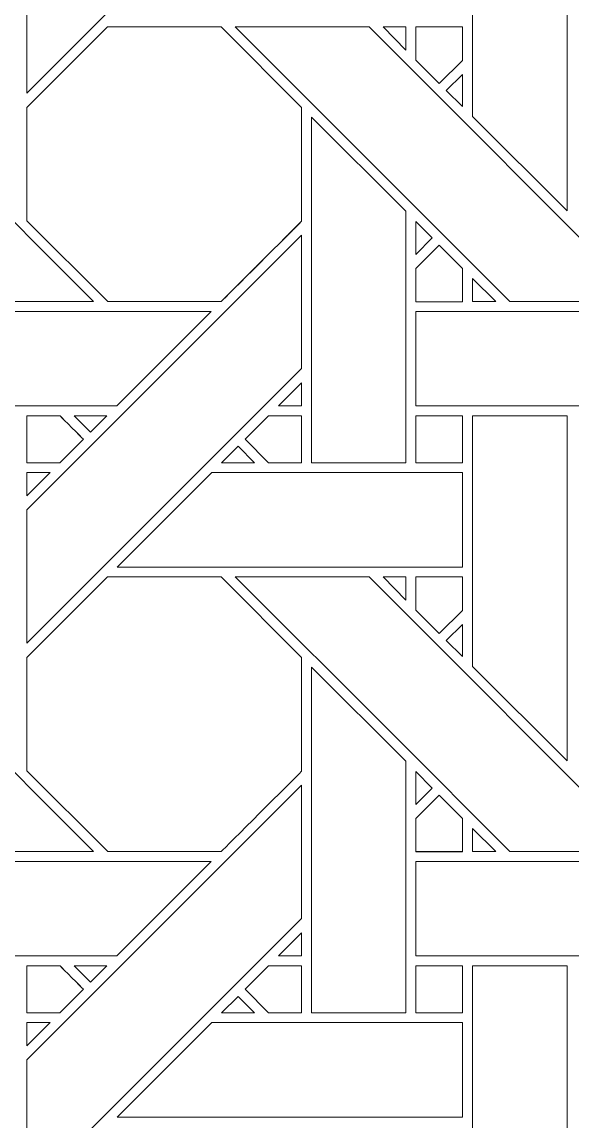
# Model space of a CAD drawing. Header units: inches. Extents: x 4.4 to 20.4, y 1.1 to 17.1.
# Drawn here: x 10.714 to 11.663, y 3.174 to 5.071 of the extents above; entities that cross this region are included whole.
import ezdxf

# ---------------------------------------------------------------- set-up
doc = ezdxf.new("R2010")
doc.units = ezdxf.units.IN
doc.header["$MEASUREMENT"] = 0
doc.layers.add('Design', color=7, linetype='Continuous', lineweight=0)

msp = doc.modelspace()

# ---------------------------------------------------------------- linework, layer by layer
at = {"layer": 'Design'}
for points, knots in [([(4.382854037814669, 17.09476386176223), (4.382854037814669, 17.09476386176223), (4.382854037814669, 1.094763861762152), (4.382854037814669, 1.094763861762152), (4.382854037814669, 1.094763861762152), (20.38285319010416, 1.094763861762152), (20.38285319010416, 1.094763861762152), (20.38285319010416, 1.094763861762152), (20.38285319010416, 17.09476386176223), (20.38285319010416, 17.09476386176223), (20.38285319010416, 17.09476386176223), (4.382854037814669, 17.09476386176223), (4.382854037814669, 17.09476386176223)], [0, 0, 0, 0, 1, 1, 1, 2, 2, 2, 3, 3, 3, 4, 4, 4, 4]), ([(19.37280883825166, 16.23880890138889), (19.37280883825166, 16.23880890138889), (5.23880895283777, 16.23880890138889), (5.23880895283777, 16.23880890138889), (5.23880895283777, 16.23880890138889), (5.23880895283777, 1.950718822135361), (5.23880895283777, 1.950718822135361), (5.23880895283777, 1.950718822135361), (19.52689827508111, 1.950718822135361), (19.52689827508111, 1.950718822135361), (19.52689827508111, 1.950718822135361), (19.52689827508111, 16.23880890138889), (19.52689827508111, 16.23880890138889), (19.52689827508111, 16.23880890138889), (19.37280883825166, 16.23880890138889), (19.37280883825166, 16.23880890138889)], [0, 0, 0, 0, 1, 1, 1, 2, 2, 2, 3, 3, 3, 4, 4, 4, 5, 5, 5, 5]), ([(10.72293938530816, 5.178177727593316), (10.72293938530816, 5.178177727593316), (11.19660949707031, 5.651766459147134), (11.19660949707031, 5.651766459147134), (11.19660949707031, 5.651766459147134), (11.19660949707031, 5.421737670898437), (11.19660949707031, 5.421737670898437), (11.19660949707031, 5.421737670898437), (10.72293938530816, 4.94808112250434), (10.72293938530816, 4.94808112250434), (10.72293938530816, 4.94808112250434), (10.72293938530816, 5.178177727593316), (10.72293938530816, 5.178177727593316)], [0, 0, 0, 0, 1, 1, 1, 2, 2, 2, 3, 3, 3, 4, 4, 4, 4]), ([(11.65452236599392, 5.340279473198784), (11.65452236599392, 5.340279473198784), (11.65452236599392, 4.745168897840711), (11.65452236599392, 4.745168897840711), (11.65452236599392, 4.745168897840711), (11.49160512288411, 4.908086988661024), (11.49160512288411, 4.908086988661024), (11.49160512288411, 4.908086988661024), (11.49160512288411, 5.340279473198784), (11.49160512288411, 5.340279473198784), (11.49160512288411, 5.340279473198784), (11.65452236599392, 5.340279473198784), (11.65452236599392, 5.340279473198784)], [0, 0, 0, 0, 1, 1, 1, 2, 2, 2, 3, 3, 3, 4, 4, 4, 4]), ([(10.13336266411675, 5.062428792317708), (10.13336266411675, 5.062428792317708), (10.36431037055121, 5.062428792317708), (10.36431037055121, 5.062428792317708), (10.36431037055121, 5.062428792317708), (10.83795335557725, 4.58877224392361), (10.83795335557725, 4.58877224392361), (10.83795335557725, 4.58877224392361), (10.60692426893446, 4.58877224392361), (10.60692426893446, 4.58877224392361), (10.60692426893446, 4.58877224392361), (10.13336266411675, 5.062428792317708), (10.13336266411675, 5.062428792317708)], [0, 0, 0, 0, 1, 1, 1, 2, 2, 2, 3, 3, 3, 4, 4, 4, 4]), ([(10.86162397596571, 5.062374538845485), (10.86162397596571, 5.062374538845485), (11.05783504909939, 5.062374538845485), (11.05783504909939, 5.062374538845485), (11.05783504909939, 5.062374538845485), (11.1965832180447, 4.923656887478298), (11.1965832180447, 4.923656887478298), (11.1965832180447, 4.923656887478298), (11.1965832180447, 4.727442423502603), (11.1965832180447, 4.727442423502603), (11.1787846883138, 4.709507412380641), (11.06685977511935, 4.59776645236545), (11.05787573920355, 4.588755289713541), (11.05787573920355, 4.588755289713541), (10.86216481526692, 4.588755289713541), (10.86216481526692, 4.588755289713541), (10.86216481526692, 4.588755289713541), (10.72291988796658, 4.727990044487847), (10.72291988796658, 4.727990044487847), (10.72291988796658, 4.727990044487847), (10.72291988796658, 4.923656887478298), (10.72291988796658, 4.923656887478298), (10.72291988796658, 4.923656887478298), (10.86162397596571, 5.062374538845485), (10.86162397596571, 5.062374538845485)], [0, 0, 0, 0, 1, 1, 1, 2, 2, 2, 3, 3, 3, 4, 4, 4, 5, 5, 5, 6, 6, 6, 7, 7, 7, 8, 8, 8, 8]), ([(10.72291988796658, 4.727990044487847), (10.72291988796658, 4.727990044487847), (10.72291988796658, 4.923656887478298), (10.72291988796658, 4.923656887478298), (10.72291988796658, 4.923656887478298), (10.86162397596571, 5.062374538845485), (10.86162397596571, 5.062374538845485), (10.86162397596571, 5.062374538845485), (11.05783504909939, 5.062374538845485), (11.05783504909939, 5.062374538845485), (11.05783504909939, 5.062374538845485), (11.1965832180447, 4.923656887478298), (11.1965832180447, 4.923656887478298), (11.1965832180447, 4.923656887478298), (11.1965832180447, 4.727442423502603), (11.1965832180447, 4.727442423502603), (11.17864142523871, 4.709364149305555), (11.06675804985894, 4.597657945421006), (11.05787573920355, 4.588755289713541), (11.05787573920355, 4.588755289713541), (10.86216481526692, 4.588755289713541), (10.86216481526692, 4.588755289713541), (10.86216481526692, 4.588755289713541), (10.72291988796658, 4.727990044487847), (10.72291988796658, 4.727990044487847)], [0, 0, 0, 0, 1, 1, 1, 2, 2, 2, 3, 3, 3, 4, 4, 4, 5, 5, 5, 6, 6, 6, 7, 7, 7, 8, 8, 8, 8]), ([(11.08209143744574, 5.062428792317708), (11.08209143744574, 5.062428792317708), (11.31303914388021, 5.062428792317708), (11.31303914388021, 5.062428792317708), (11.31303914388021, 5.062428792317708), (11.78668212890625, 4.58877224392361), (11.78668212890625, 4.58877224392361), (11.78668212890625, 4.58877224392361), (11.55565304226345, 4.58877224392361), (11.55565304226345, 4.58877224392361), (11.55565304226345, 4.58877224392361), (11.08209143744574, 5.062428792317708), (11.08209143744574, 5.062428792317708)], [0, 0, 0, 0, 1, 1, 1, 2, 2, 2, 3, 3, 3, 4, 4, 4, 4]), ([(11.37659708658854, 5.062415228949652), (11.37659708658854, 5.062415228949652), (11.37659708658854, 5.022597418891058), (11.37659708658854, 5.022597418891058), (11.37659708658854, 5.022597418891058), (11.33715481228298, 5.062415228949652), (11.33715481228298, 5.062415228949652), (11.33715481228298, 5.062415228949652), (11.37659708658854, 5.062415228949652), (11.37659708658854, 5.062415228949652)], [0, 0, 0, 0, 1, 1, 1, 2, 2, 2, 3, 3, 3, 3]), ([(11.47404564751519, 5.062394883897568), (11.47404564751519, 5.062394883897568), (11.47404564751519, 5.004792107476128), (11.47404564751519, 5.004792107476128), (11.47404564751519, 5.004792107476128), (11.43411593967013, 4.96484883626302), (11.43411593967013, 4.96484883626302), (11.43411593967013, 4.96484883626302), (11.39378441704644, 5.005183749728732), (11.39378441704644, 5.005183749728732), (11.39378441704644, 5.005183749728732), (11.39378441704644, 5.062394883897568), (11.39378441704644, 5.062394883897568), (11.39378441704644, 5.062394883897568), (11.47404564751519, 5.062394883897568), (11.47404564751519, 5.062394883897568)], [0, 0, 0, 0, 1, 1, 1, 2, 2, 2, 3, 3, 3, 4, 4, 4, 5, 5, 5, 5]), ([(11.43411593967013, 4.96484883626302), (11.43411593967013, 4.96484883626302), (11.39378441704644, 5.005183749728732), (11.39378441704644, 5.005183749728732), (11.39378441704644, 5.005183749728732), (11.39378441704644, 5.062394883897568), (11.39378441704644, 5.062394883897568), (11.39378441704644, 5.062394883897568), (11.47404564751519, 5.062394883897568), (11.47404564751519, 5.062394883897568), (11.47404564751519, 5.062394883897568), (11.47404564751519, 5.004792107476128), (11.47404564751519, 5.004792107476128), (11.47404564751519, 5.004792107476128), (11.43411593967013, 4.96484883626302), (11.43411593967013, 4.96484883626302)], [0, 0, 0, 0, 1, 1, 1, 2, 2, 2, 3, 3, 3, 4, 4, 4, 5, 5, 5, 5]), ([(11.47406514485677, 4.980574713812933), (11.47406514485677, 4.980574713812933), (11.47406514485677, 4.925415886773003), (11.47406514485677, 4.925415886773003), (11.47406514485677, 4.925415886773003), (11.44629499647352, 4.952804565429687), (11.44629499647352, 4.952804565429687), (11.44629499647352, 4.952804565429687), (11.47406514485677, 4.980574713812933), (11.47406514485677, 4.980574713812933)], [0, 0, 0, 0, 1, 1, 1, 2, 2, 2, 3, 3, 3, 3]), ([(11.37650892469618, 4.744461059570312), (11.37650892469618, 4.744461059570312), (11.37650892469618, 4.310771518283419), (11.37650892469618, 4.310771518283419), (11.37650892469618, 4.310771518283419), (11.21374766031901, 4.310771518283419), (11.21374766031901, 4.310771518283419), (11.21374766031901, 4.310771518283419), (11.21374766031901, 4.906603495279947), (11.21374766031901, 4.906603495279947), (11.21374766031901, 4.906603495279947), (11.37650892469618, 4.744461059570312), (11.37650892469618, 4.744461059570312)], [0, 0, 0, 0, 1, 1, 1, 2, 2, 2, 3, 3, 3, 4, 4, 4, 4]), ([(11.39381747775607, 4.670216878255208), (11.39381747775607, 4.670216878255208), (11.39381747775607, 4.726968553331162), (11.39381747775607, 4.726968553331162), (11.39381747775607, 4.726968553331162), (11.42200300428602, 4.698395623101128), (11.42200300428602, 4.698395623101128), (11.42200300428602, 4.698395623101128), (11.39381747775607, 4.670216878255208), (11.39381747775607, 4.670216878255208)], [0, 0, 0, 0, 1, 1, 1, 2, 2, 2, 3, 3, 3, 3]), ([(10.72293938530816, 4.229448954264322), (10.72293938530816, 4.229448954264322), (11.19660949707031, 4.703037685818141), (11.19660949707031, 4.703037685818141), (11.19660949707031, 4.703037685818141), (11.19660949707031, 4.473008897569443), (11.19660949707031, 4.473008897569443), (11.19660949707031, 4.473008897569443), (10.72293938530816, 3.999352349175346), (10.72293938530816, 3.999352349175346), (10.72293938530816, 3.999352349175346), (10.72293938530816, 4.229448954264322), (10.72293938530816, 4.229448954264322)], [0, 0, 0, 0, 1, 1, 1, 2, 2, 2, 3, 3, 3, 4, 4, 4, 4]), ([(11.39379798041449, 4.588510301378037), (11.39379798041449, 4.588510301378037), (11.39379798041449, 4.64579603407118), (11.39379798041449, 4.64579603407118), (11.39379798041449, 4.64579603407118), (11.43412272135416, 4.686127556694878), (11.43412272135416, 4.686127556694878), (11.43412272135416, 4.686127556694878), (11.47445424397786, 4.645806206597222), (11.47445424397786, 4.645806206597222), (11.47445424397786, 4.645806206597222), (11.47445424397786, 4.588510301378037), (11.47445424397786, 4.588510301378037), (11.47445424397786, 4.588510301378037), (11.39379798041449, 4.588510301378037), (11.39379798041449, 4.588510301378037)], [0, 0, 0, 0, 1, 1, 1, 2, 2, 2, 3, 3, 3, 4, 4, 4, 5, 5, 5, 5]), ([(11.39379798041449, 4.588510301378037), (11.39379798041449, 4.588510301378037), (11.39379798041449, 4.64579603407118), (11.39379798041449, 4.64579603407118), (11.39379798041449, 4.64579603407118), (11.43412272135416, 4.686127556694878), (11.43412272135416, 4.686127556694878), (11.43412272135416, 4.686127556694878), (11.47445424397786, 4.645806206597222), (11.47445424397786, 4.645806206597222), (11.47445424397786, 4.645806206597222), (11.47445424397786, 4.588510301378037), (11.47445424397786, 4.588510301378037), (11.47445424397786, 4.588510301378037), (11.39379798041449, 4.588510301378037), (11.39379798041449, 4.588510301378037)], [0, 0, 0, 0, 1, 1, 1, 2, 2, 2, 3, 3, 3, 4, 4, 4, 5, 5, 5, 5]), ([(11.53144243028429, 4.58877224392361), (11.53144243028429, 4.58877224392361), (11.49172719319661, 4.58877224392361), (11.49172719319661, 4.58877224392361), (11.49172719319661, 4.58877224392361), (11.49172719319661, 4.628548516167534), (11.49172719319661, 4.628548516167534), (11.49172719319661, 4.628548516167534), (11.53144243028429, 4.58877224392361), (11.53144243028429, 4.58877224392361)], [0, 0, 0, 0, 1, 1, 1, 2, 2, 2, 3, 3, 3, 3]), ([(10.44509548611111, 4.408824496799044), (10.44509548611111, 4.408824496799044), (10.44509548611111, 4.571511162651909), (10.44509548611111, 4.571511162651909), (10.44509548611111, 4.571511162651909), (11.04079098171658, 4.571511162651909), (11.04079098171658, 4.571511162651909), (11.04079098171658, 4.571511162651909), (10.87805684407552, 4.408824496799044), (10.87805684407552, 4.408824496799044), (10.87805684407552, 4.408824496799044), (10.44509548611111, 4.408824496799044), (10.44509548611111, 4.408824496799044)], [0, 0, 0, 0, 1, 1, 1, 2, 2, 2, 3, 3, 3, 4, 4, 4, 4]), ([(11.39382086859809, 4.408810933430989), (11.39382086859809, 4.408810933430989), (11.39382086859809, 4.571524726019965), (11.39382086859809, 4.571524726019965), (11.39382086859809, 4.571524726019965), (11.98951975504557, 4.571524726019965), (11.98951975504557, 4.571524726019965), (11.98951975504557, 4.571524726019965), (11.82678561740451, 4.408810933430989), (11.82678561740451, 4.408810933430989), (11.82678561740451, 4.408810933430989), (11.39382086859809, 4.408810933430989), (11.39382086859809, 4.408810933430989)], [0, 0, 0, 0, 1, 1, 1, 2, 2, 2, 3, 3, 3, 4, 4, 4, 4]), ([(11.15684594048394, 4.408851623535156), (11.15684594048394, 4.408851623535156), (11.19661627875434, 4.448615180121527), (11.19661627875434, 4.448615180121527), (11.19661627875434, 4.448615180121527), (11.19661627875434, 4.408851623535156), (11.19661627875434, 4.408851623535156), (11.19661627875434, 4.408851623535156), (11.15684594048394, 4.408851623535156), (11.15684594048394, 4.408851623535156)], [0, 0, 0, 0, 1, 1, 1, 2, 2, 2, 3, 3, 3, 3]), ([(10.77998436821831, 4.391521877712673), (10.78512318929036, 4.386410183376735), (10.81589847140842, 4.355591668023003), (10.82032267252604, 4.351167466905382), (10.82032267252604, 4.351167466905382), (10.77989620632595, 4.310747782389322), (10.77989620632595, 4.310747782389322), (10.77989620632595, 4.310747782389322), (10.72291988796658, 4.310747782389322), (10.72291988796658, 4.310747782389322), (10.72291988796658, 4.310747782389322), (10.72291988796658, 4.391521877712673), (10.72291988796658, 4.391521877712673), (10.72291988796658, 4.391521877712673), (10.77998436821831, 4.391521877712673), (10.77998436821831, 4.391521877712673)], [0, 0, 0, 0, 1, 1, 1, 2, 2, 2, 3, 3, 3, 4, 4, 4, 5, 5, 5, 5]), ([(10.72291988796658, 4.391521877712673), (10.72291988796658, 4.391521877712673), (10.77998436821831, 4.391521877712673), (10.77998436821831, 4.391521877712673), (10.78524525960286, 4.386294894748263), (10.81603410508897, 4.355456034342447), (10.82032267252604, 4.351167466905382), (10.82032267252604, 4.351167466905382), (10.77989620632595, 4.310747782389322), (10.77989620632595, 4.310747782389322), (10.77989620632595, 4.310747782389322), (10.72291988796658, 4.310747782389322), (10.72291988796658, 4.310747782389322), (10.72291988796658, 4.310747782389322), (10.72291988796658, 4.391521877712673), (10.72291988796658, 4.391521877712673)], [0, 0, 0, 0, 1, 1, 1, 2, 2, 2, 3, 3, 3, 4, 4, 4, 5, 5, 5, 5]), ([(10.86083645290798, 4.391563415527343), (10.86083645290798, 4.391563415527343), (10.83254920111762, 4.363371955023871), (10.83254920111762, 4.363371955023871), (10.83254920111762, 4.363371955023871), (10.80436367458767, 4.391563415527343), (10.80436367458767, 4.391563415527343), (10.80436367458767, 4.391563415527343), (10.86083645290798, 4.391563415527343), (10.86083645290798, 4.391563415527343)], [0, 0, 0, 0, 1, 1, 1, 2, 2, 2, 3, 3, 3, 3]), ([(11.13948398166232, 4.310733371310763), (11.13948398166232, 4.310733371310763), (11.09912618001302, 4.351119147406683), (11.09912618001302, 4.351119147406683), (11.09912618001302, 4.351119147406683), (11.13955603705512, 4.391538831922742), (11.13955603705512, 4.391538831922742), (11.13955603705512, 4.391538831922742), (11.19659678141276, 4.391538831922742), (11.19659678141276, 4.391538831922742), (11.19659678141276, 4.391538831922742), (11.19659678141276, 4.310733371310763), (11.19659678141276, 4.310733371310763), (11.19659678141276, 4.310733371310763), (11.13948398166232, 4.310733371310763), (11.13948398166232, 4.310733371310763)], [0, 0, 0, 0, 1, 1, 1, 2, 2, 2, 3, 3, 3, 4, 4, 4, 5, 5, 5, 5]), ([(11.09912618001302, 4.351119147406683), (11.09912618001302, 4.351119147406683), (11.13955603705512, 4.391538831922742), (11.13955603705512, 4.391538831922742), (11.13955603705512, 4.391538831922742), (11.19659678141276, 4.391538831922742), (11.19659678141276, 4.391538831922742), (11.19659678141276, 4.391538831922742), (11.19659678141276, 4.310733371310763), (11.19659678141276, 4.310733371310763), (11.19659678141276, 4.310733371310763), (11.13948398166232, 4.310733371310763), (11.13948398166232, 4.310733371310763), (11.13948398166232, 4.310733371310763), (11.09912618001302, 4.351119147406683), (11.09912618001302, 4.351119147406683)], [0, 0, 0, 0, 1, 1, 1, 2, 2, 2, 3, 3, 3, 4, 4, 4, 5, 5, 5, 5]), ([(11.39380137125651, 4.310733371310763), (11.39380137125651, 4.310733371310763), (11.39380137125651, 4.391521877712673), (11.39380137125651, 4.391521877712673), (11.39380137125651, 4.391521877712673), (11.47404564751519, 4.391521877712673), (11.47404564751519, 4.391521877712673), (11.47404564751519, 4.391521877712673), (11.47404564751519, 4.310733371310763), (11.47404564751519, 4.310733371310763), (11.47404564751519, 4.310733371310763), (11.39380137125651, 4.310733371310763), (11.39380137125651, 4.310733371310763)], [0, 0, 0, 0, 1, 1, 1, 2, 2, 2, 3, 3, 3, 4, 4, 4, 4]), ([(11.39380137125651, 4.391521877712673), (11.39380137125651, 4.391521877712673), (11.47404564751519, 4.391521877712673), (11.47404564751519, 4.391521877712673), (11.47404564751519, 4.391521877712673), (11.47404564751519, 4.310733371310763), (11.47404564751519, 4.310733371310763), (11.47404564751519, 4.310733371310763), (11.39380137125651, 4.310733371310763), (11.39380137125651, 4.310733371310763), (11.39380137125651, 4.310733371310763), (11.39380137125651, 4.391521877712673), (11.39380137125651, 4.391521877712673)], [0, 0, 0, 0, 1, 1, 1, 2, 2, 2, 3, 3, 3, 4, 4, 4, 4]), ([(11.65452236599392, 4.391563415527343), (11.65452236599392, 4.391563415527343), (11.65452236599392, 3.796440124511718), (11.65452236599392, 3.796440124511718), (11.65452236599392, 3.796440124511718), (11.49160512288411, 3.959358215332031), (11.49160512288411, 3.959358215332031), (11.49160512288411, 3.959358215332031), (11.49160512288411, 4.391563415527343), (11.49160512288411, 4.391563415527343), (11.49160512288411, 4.391563415527343), (11.65452236599392, 4.391563415527343), (11.65452236599392, 4.391563415527343)], [0, 0, 0, 0, 1, 1, 1, 2, 2, 2, 3, 3, 3, 4, 4, 4, 4]), ([(11.11527930365668, 4.310771518283419), (11.11527930365668, 4.310771518283419), (11.0587658352322, 4.310771518283419), (11.0587658352322, 4.310771518283419), (11.0587658352322, 4.310771518283419), (11.08703358968099, 4.339031643337673), (11.08703358968099, 4.339031643337673), (11.08703358968099, 4.339031643337673), (11.11527930365668, 4.310771518283419), (11.11527930365668, 4.310771518283419)], [0, 0, 0, 0, 1, 1, 1, 2, 2, 2, 3, 3, 3, 3]), ([(10.7627699110243, 4.293646918402777), (10.7627699110243, 4.293646918402777), (10.72293938530816, 4.253815544976128), (10.72293938530816, 4.253815544976128), (10.72293938530816, 4.253815544976128), (10.72293938530816, 4.293646918402777), (10.72293938530816, 4.293646918402777), (10.72293938530816, 4.293646918402777), (10.7627699110243, 4.293646918402777), (10.7627699110243, 4.293646918402777)], [0, 0, 0, 0, 1, 1, 1, 2, 2, 2, 3, 3, 3, 3]), ([(10.878785027398, 4.130838182237413), (10.878785027398, 4.130838182237413), (11.04163445366753, 4.293633355034722), (11.04163445366753, 4.293633355034722), (11.04163445366753, 4.293633355034722), (11.47406514485677, 4.293633355034722), (11.47406514485677, 4.293633355034722), (11.47406514485677, 4.293633355034722), (11.47406514485677, 4.130838182237413), (11.47406514485677, 4.130838182237413), (11.47406514485677, 4.130838182237413), (10.878785027398, 4.130838182237413), (10.878785027398, 4.130838182237413)], [0, 0, 0, 0, 1, 1, 1, 2, 2, 2, 3, 3, 3, 4, 4, 4, 4]), ([(10.40774875217014, 3.839973449707031), (10.40774875217014, 3.839973449707031), (10.13338979085286, 4.113699171278211), (10.13338979085286, 4.113699171278211), (10.13338979085286, 4.113699171278211), (10.36430358886718, 4.113699171278211), (10.36430358886718, 4.113699171278211), (10.36430358886718, 4.113699171278211), (10.83795335557725, 3.640042622884114), (10.83795335557725, 3.640042622884114), (10.83795335557725, 3.640042622884114), (10.60693105061849, 3.640042622884114), (10.60693105061849, 3.640042622884114), (10.60693105061849, 3.640042622884114), (10.40774875217014, 3.839973449707031), (10.40774875217014, 3.839973449707031)], [0, 0, 0, 0, 1, 1, 1, 2, 2, 2, 3, 3, 3, 4, 4, 4, 5, 5, 5, 5]), ([(10.86162397596571, 4.113644917805989), (10.86162397596571, 4.113644917805989), (11.05783504909939, 4.113644917805989), (11.05783504909939, 4.113644917805989), (11.05783504909939, 4.113644917805989), (11.1965832180447, 3.974920484754774), (11.1965832180447, 3.974920484754774), (11.1965832180447, 3.974920484754774), (11.1965832180447, 3.778706020779079), (11.1965832180447, 3.778706020779079), (11.1787846883138, 3.760771009657117), (11.06686316596137, 3.64903089735243), (11.05787913004557, 3.640018886990016), (11.05787913004557, 3.640018886990016), (10.86216481526692, 3.640018886990016), (10.86216481526692, 3.640018886990016), (10.86216481526692, 3.640018886990016), (10.72291988796658, 3.77926042344835), (10.72291988796658, 3.77926042344835), (10.72291988796658, 3.77926042344835), (10.72291988796658, 3.974920484754774), (10.72291988796658, 3.974920484754774), (10.72291988796658, 3.974920484754774), (10.86162397596571, 4.113644917805989), (10.86162397596571, 4.113644917805989)], [0, 0, 0, 0, 1, 1, 1, 2, 2, 2, 3, 3, 3, 4, 4, 4, 5, 5, 5, 6, 6, 6, 7, 7, 7, 8, 8, 8, 8]), ([(10.72291988796658, 3.77926042344835), (10.72291988796658, 3.77926042344835), (10.72291988796658, 3.974920484754774), (10.72291988796658, 3.974920484754774), (10.72291988796658, 3.974920484754774), (10.86162397596571, 4.113644917805989), (10.86162397596571, 4.113644917805989), (10.86162397596571, 4.113644917805989), (11.05783504909939, 4.113644917805989), (11.05783504909939, 4.113644917805989), (11.05783504909939, 4.113644917805989), (11.1965832180447, 3.974920484754774), (11.1965832180447, 3.974920484754774), (11.1965832180447, 3.974920484754774), (11.1965832180447, 3.778706020779079), (11.1965832180447, 3.778706020779079), (11.17874315049913, 3.760737101236979), (11.06683603922526, 3.649003770616319), (11.05787913004557, 3.640018886990016), (11.05787913004557, 3.640018886990016), (10.86216481526692, 3.640018886990016), (10.86216481526692, 3.640018886990016), (10.86216481526692, 3.640018886990016), (10.72291988796658, 3.77926042344835), (10.72291988796658, 3.77926042344835)], [0, 0, 0, 0, 1, 1, 1, 2, 2, 2, 3, 3, 3, 4, 4, 4, 5, 5, 5, 6, 6, 6, 7, 7, 7, 8, 8, 8, 8]), ([(11.35647752549913, 3.839973449707031), (11.35647752549913, 3.839973449707031), (11.08211856418185, 4.113699171278211), (11.08211856418185, 4.113699171278211), (11.08211856418185, 4.113699171278211), (11.31303236219618, 4.113699171278211), (11.31303236219618, 4.113699171278211), (11.31303236219618, 4.113699171278211), (11.78668212890625, 3.640042622884114), (11.78668212890625, 3.640042622884114), (11.78668212890625, 3.640042622884114), (11.55565982394748, 3.640042622884114), (11.55565982394748, 3.640042622884114), (11.55565982394748, 3.640042622884114), (11.35647752549913, 3.839973449707031), (11.35647752549913, 3.839973449707031)], [0, 0, 0, 0, 1, 1, 1, 2, 2, 2, 3, 3, 3, 4, 4, 4, 5, 5, 5, 5]), ([(11.37659708658854, 4.113685607910156), (11.37659708658854, 4.113685607910156), (11.37659708658854, 4.073868645562066), (11.37659708658854, 4.073868645562066), (11.37659708658854, 4.073868645562066), (11.33716159396701, 4.113685607910156), (11.33716159396701, 4.113685607910156), (11.33716159396701, 4.113685607910156), (11.37659708658854, 4.113685607910156), (11.37659708658854, 4.113685607910156)], [0, 0, 0, 0, 1, 1, 1, 2, 2, 2, 3, 3, 3, 3]), ([(11.47404564751519, 4.113658481174044), (11.47404564751519, 4.113658481174044), (11.47404564751519, 4.056055704752603), (11.47404564751519, 4.056055704752603), (11.47404564751519, 4.056055704752603), (11.43411593967013, 4.016112433539496), (11.43411593967013, 4.016112433539496), (11.43411593967013, 4.016112433539496), (11.39378441704644, 4.056447347005208), (11.39378441704644, 4.056447347005208), (11.39378441704644, 4.056447347005208), (11.39378441704644, 4.113658481174044), (11.39378441704644, 4.113658481174044), (11.39378441704644, 4.113658481174044), (11.47404564751519, 4.113658481174044), (11.47404564751519, 4.113658481174044)], [0, 0, 0, 0, 1, 1, 1, 2, 2, 2, 3, 3, 3, 4, 4, 4, 5, 5, 5, 5]), ([(11.43411593967013, 4.016112433539496), (11.43411593967013, 4.016112433539496), (11.39378441704644, 4.056447347005208), (11.39378441704644, 4.056447347005208), (11.39378441704644, 4.056447347005208), (11.39378441704644, 4.113658481174044), (11.39378441704644, 4.113658481174044), (11.39378441704644, 4.113658481174044), (11.47404564751519, 4.113658481174044), (11.47404564751519, 4.113658481174044), (11.47404564751519, 4.113658481174044), (11.47404564751519, 4.056055704752603), (11.47404564751519, 4.056055704752603), (11.47404564751519, 4.056055704752603), (11.43411593967013, 4.016112433539496), (11.43411593967013, 4.016112433539496)], [0, 0, 0, 0, 1, 1, 1, 2, 2, 2, 3, 3, 3, 4, 4, 4, 5, 5, 5, 5]), ([(11.47406514485677, 4.031845940483941), (11.47406514485677, 4.031845940483941), (11.47406514485677, 3.97668711344401), (11.47406514485677, 3.97668711344401), (11.47406514485677, 3.97668711344401), (11.44629499647352, 4.004075792100694), (11.44629499647352, 4.004075792100694), (11.44629499647352, 4.004075792100694), (11.47406514485677, 4.031845940483941), (11.47406514485677, 4.031845940483941)], [0, 0, 0, 0, 1, 1, 1, 2, 2, 2, 3, 3, 3, 3]), ([(11.37650892469618, 3.795732286241319), (11.37650892469618, 3.795732286241319), (11.37650892469618, 3.362042744954426), (11.37650892469618, 3.362042744954426), (11.37650892469618, 3.362042744954426), (11.21374766031901, 3.362042744954426), (11.21374766031901, 3.362042744954426), (11.21374766031901, 3.362042744954426), (11.21374766031901, 3.957873874240451), (11.21374766031901, 3.957873874240451), (11.21374766031901, 3.957873874240451), (11.37650892469618, 3.795732286241319), (11.37650892469618, 3.795732286241319)], [0, 0, 0, 0, 1, 1, 1, 2, 2, 2, 3, 3, 3, 4, 4, 4, 4]), ([(11.39381747775607, 3.721488104926215), (11.39381747775607, 3.721488104926215), (11.39381747775607, 3.77823978000217), (11.39381747775607, 3.77823978000217), (11.39381747775607, 3.77823978000217), (11.42200300428602, 3.749666849772135), (11.42200300428602, 3.749666849772135), (11.42200300428602, 3.749666849772135), (11.39381747775607, 3.721488104926215), (11.39381747775607, 3.721488104926215)], [0, 0, 0, 0, 1, 1, 1, 2, 2, 2, 3, 3, 3, 3]), ([(10.72293938530816, 3.280720180935329), (10.72293938530816, 3.280720180935329), (11.19660949707031, 3.754322475857204), (11.19660949707031, 3.754322475857204), (11.19660949707031, 3.754322475857204), (11.19660949707031, 3.524280124240451), (11.19660949707031, 3.524280124240451), (11.19660949707031, 3.524280124240451), (10.72293938530816, 3.05062272813585), (10.72293938530816, 3.05062272813585), (10.72293938530816, 3.05062272813585), (10.72293938530816, 3.280720180935329), (10.72293938530816, 3.280720180935329)], [0, 0, 0, 0, 1, 1, 1, 2, 2, 2, 3, 3, 3, 4, 4, 4, 4]), ([(11.39378865559895, 3.639735751681857), (11.39378865559895, 3.639735751681857), (11.39378865559895, 3.697059631347656), (11.39378865559895, 3.697059631347656), (11.39378865559895, 3.697059631347656), (11.43412611219618, 3.737391153971354), (11.43412611219618, 3.737391153971354), (11.43412611219618, 3.737391153971354), (11.47444407145182, 3.697069803873697), (11.47444407145182, 3.697069803873697), (11.47444407145182, 3.697069803873697), (11.47444407145182, 3.639735751681857), (11.47444407145182, 3.639735751681857), (11.47444407145182, 3.639735751681857), (11.39378865559895, 3.639735751681857), (11.39378865559895, 3.639735751681857)], [0, 0, 0, 0, 1, 1, 1, 2, 2, 2, 3, 3, 3, 4, 4, 4, 5, 5, 5, 5]), ([(11.39378865559895, 3.639920552571614), (11.39378865559895, 3.639920552571614), (11.39378865559895, 3.697059631347656), (11.39378865559895, 3.697059631347656), (11.39378865559895, 3.697059631347656), (11.43412611219618, 3.737391153971354), (11.43412611219618, 3.737391153971354), (11.43412611219618, 3.737391153971354), (11.47444407145182, 3.697069803873697), (11.47444407145182, 3.697069803873697), (11.47444407145182, 3.697069803873697), (11.47444407145182, 3.639920552571614), (11.47444407145182, 3.639920552571614), (11.47444407145182, 3.639920552571614), (11.39378865559895, 3.639920552571614), (11.39378865559895, 3.639920552571614)], [0, 0, 0, 0, 1, 1, 1, 2, 2, 2, 3, 3, 3, 4, 4, 4, 5, 5, 5, 5]), ([(11.53144243028429, 3.640042622884114), (11.53144243028429, 3.640042622884114), (11.49172719319661, 3.640042622884114), (11.49172719319661, 3.640042622884114), (11.49172719319661, 3.640042622884114), (11.49172719319661, 3.679833306206596), (11.49172719319661, 3.679833306206596), (11.49172719319661, 3.679833306206596), (11.53144243028429, 3.640042622884114), (11.53144243028429, 3.640042622884114)], [0, 0, 0, 0, 1, 1, 1, 2, 2, 2, 3, 3, 3, 3]), ([(10.44509548611111, 3.460082160101996), (10.44509548611111, 3.460082160101996), (10.44509548611111, 3.622795104980468), (10.44509548611111, 3.622795104980468), (10.44509548611111, 3.622795104980468), (11.0407977634006, 3.622795104980468), (11.0407977634006, 3.622795104980468), (11.0407977634006, 3.622795104980468), (10.87806362575955, 3.460082160101996), (10.87806362575955, 3.460082160101996), (10.87806362575955, 3.460082160101996), (10.44509548611111, 3.460082160101996), (10.44509548611111, 3.460082160101996)], [0, 0, 0, 0, 1, 1, 1, 2, 2, 2, 3, 3, 3, 4, 4, 4, 4]), ([(11.39382086859809, 3.460082160101996), (11.39382086859809, 3.460082160101996), (11.39382086859809, 3.622795104980468), (11.39382086859809, 3.622795104980468), (11.39382086859809, 3.622795104980468), (11.98953331841362, 3.622795104980468), (11.98953331841362, 3.622795104980468), (11.98953331841362, 3.622795104980468), (11.82678561740451, 3.460082160101996), (11.82678561740451, 3.460082160101996), (11.82678561740451, 3.460082160101996), (11.39382086859809, 3.460082160101996), (11.39382086859809, 3.460082160101996)], [0, 0, 0, 0, 1, 1, 1, 2, 2, 2, 3, 3, 3, 4, 4, 4, 4]), ([(11.15684594048394, 3.460122850206162), (11.15684594048394, 3.460122850206162), (11.19661627875434, 3.499885559082031), (11.19661627875434, 3.499885559082031), (11.19661627875434, 3.499885559082031), (11.19661627875434, 3.460122850206162), (11.19661627875434, 3.460122850206162), (11.19661627875434, 3.460122850206162), (11.15684594048394, 3.460122850206162), (11.15684594048394, 3.460122850206162)], [0, 0, 0, 0, 1, 1, 1, 2, 2, 2, 3, 3, 3, 3]), ([(10.77998436821831, 3.442786322699652), (10.78512318929036, 3.437674628363715), (10.8158950805664, 3.406855265299479), (10.82031928168402, 3.402431064181857), (10.82031928168402, 3.402431064181857), (10.77989620632595, 3.362011379665798), (10.77989620632595, 3.362011379665798), (10.77989620632595, 3.362011379665798), (10.72291988796658, 3.362011379665798), (10.72291988796658, 3.362011379665798), (10.72291988796658, 3.362011379665798), (10.72291988796658, 3.442786322699652), (10.72291988796658, 3.442786322699652), (10.72291988796658, 3.442786322699652), (10.77998436821831, 3.442786322699652), (10.77998436821831, 3.442786322699652)], [0, 0, 0, 0, 1, 1, 1, 2, 2, 2, 3, 3, 3, 4, 4, 4, 5, 5, 5, 5]), ([(10.72291988796658, 3.442786322699652), (10.72291988796658, 3.442786322699652), (10.77998436821831, 3.442786322699652), (10.77998436821831, 3.442786322699652), (10.78521135118272, 3.437586466471354), (10.81600358751085, 3.40676032172309), (10.82031928168402, 3.402431064181857), (10.82031928168402, 3.402431064181857), (10.77989620632595, 3.362011379665798), (10.77989620632595, 3.362011379665798), (10.77989620632595, 3.362011379665798), (10.72291988796658, 3.362011379665798), (10.72291988796658, 3.362011379665798), (10.72291988796658, 3.362011379665798), (10.72291988796658, 3.442786322699652), (10.72291988796658, 3.442786322699652)], [0, 0, 0, 0, 1, 1, 1, 2, 2, 2, 3, 3, 3, 4, 4, 4, 5, 5, 5, 5]), ([(10.86082967122395, 3.44283464219835), (10.86082967122395, 3.44283464219835), (10.83254920111762, 3.414642333984375), (10.83254920111762, 3.414642333984375), (10.83254920111762, 3.414642333984375), (10.80436367458767, 3.44283464219835), (10.80436367458767, 3.44283464219835), (10.80436367458767, 3.44283464219835), (10.86082967122395, 3.44283464219835), (10.86082967122395, 3.44283464219835)], [0, 0, 0, 0, 1, 1, 1, 2, 2, 2, 3, 3, 3, 3]), ([(11.13948398166232, 3.361997816297742), (11.13948398166232, 3.361997816297742), (11.09912618001302, 3.402383592393662), (11.09912618001302, 3.402383592393662), (11.09912618001302, 3.402383592393662), (11.13955603705512, 3.442803276909721), (11.13955603705512, 3.442803276909721), (11.13955603705512, 3.442803276909721), (11.19659678141276, 3.442803276909721), (11.19659678141276, 3.442803276909721), (11.19659678141276, 3.442803276909721), (11.19659678141276, 3.361997816297742), (11.19659678141276, 3.361997816297742), (11.19659678141276, 3.361997816297742), (11.13948398166232, 3.361997816297742), (11.13948398166232, 3.361997816297742)], [0, 0, 0, 0, 1, 1, 1, 2, 2, 2, 3, 3, 3, 4, 4, 4, 5, 5, 5, 5]), ([(11.09912618001302, 3.402383592393662), (11.09912618001302, 3.402383592393662), (11.13955603705512, 3.442803276909721), (11.13955603705512, 3.442803276909721), (11.13955603705512, 3.442803276909721), (11.19659678141276, 3.442803276909721), (11.19659678141276, 3.442803276909721), (11.19659678141276, 3.442803276909721), (11.19659678141276, 3.361997816297742), (11.19659678141276, 3.361997816297742), (11.19659678141276, 3.361997816297742), (11.13948398166232, 3.361997816297742), (11.13948398166232, 3.361997816297742), (11.13948398166232, 3.361997816297742), (11.09912618001302, 3.402383592393662), (11.09912618001302, 3.402383592393662)], [0, 0, 0, 0, 1, 1, 1, 2, 2, 2, 3, 3, 3, 4, 4, 4, 5, 5, 5, 5]), ([(11.39380137125651, 3.361997816297742), (11.39380137125651, 3.361997816297742), (11.39380137125651, 3.442786322699652), (11.39380137125651, 3.442786322699652), (11.39380137125651, 3.442786322699652), (11.47404564751519, 3.442786322699652), (11.47404564751519, 3.442786322699652), (11.47404564751519, 3.442786322699652), (11.47404564751519, 3.361997816297742), (11.47404564751519, 3.361997816297742), (11.47404564751519, 3.361997816297742), (11.39380137125651, 3.361997816297742), (11.39380137125651, 3.361997816297742)], [0, 0, 0, 0, 1, 1, 1, 2, 2, 2, 3, 3, 3, 4, 4, 4, 4]), ([(11.39380137125651, 3.442786322699652), (11.39380137125651, 3.442786322699652), (11.47404564751519, 3.442786322699652), (11.47404564751519, 3.442786322699652), (11.47404564751519, 3.442786322699652), (11.47404564751519, 3.361997816297742), (11.47404564751519, 3.361997816297742), (11.47404564751519, 3.361997816297742), (11.39380137125651, 3.361997816297742), (11.39380137125651, 3.361997816297742), (11.39380137125651, 3.361997816297742), (11.39380137125651, 3.442786322699652), (11.39380137125651, 3.442786322699652)], [0, 0, 0, 0, 1, 1, 1, 2, 2, 2, 3, 3, 3, 4, 4, 4, 4]), ([(11.65452236599392, 3.44283464219835), (11.65452236599392, 3.44283464219835), (11.65452236599392, 2.847724914550781), (11.65452236599392, 2.847724914550781), (11.65452236599392, 2.847724914550781), (11.49160512288411, 3.010628594292534), (11.49160512288411, 3.010628594292534), (11.49160512288411, 3.010628594292534), (11.49160512288411, 3.44283464219835), (11.49160512288411, 3.44283464219835), (11.49160512288411, 3.44283464219835), (11.65452236599392, 3.44283464219835), (11.65452236599392, 3.44283464219835)], [0, 0, 0, 0, 1, 1, 1, 2, 2, 2, 3, 3, 3, 4, 4, 4, 4]), ([(11.11527930365668, 3.362042744954426), (11.11527930365668, 3.362042744954426), (11.0587658352322, 3.362042744954426), (11.0587658352322, 3.362042744954426), (11.0587658352322, 3.362042744954426), (11.08703358968099, 3.39030287000868), (11.08703358968099, 3.39030287000868), (11.08703358968099, 3.39030287000868), (11.11527930365668, 3.362042744954426), (11.11527930365668, 3.362042744954426)], [0, 0, 0, 0, 1, 1, 1, 2, 2, 2, 3, 3, 3, 3]), ([(10.76277669270833, 3.344918145073784), (10.76277669270833, 3.344918145073784), (10.72293938530816, 3.305086771647135), (10.72293938530816, 3.305086771647135), (10.72293938530816, 3.305086771647135), (10.72293938530816, 3.344918145073784), (10.72293938530816, 3.344918145073784), (10.72293938530816, 3.344918145073784), (10.76277669270833, 3.344918145073784), (10.76277669270833, 3.344918145073784)], [0, 0, 0, 0, 1, 1, 1, 2, 2, 2, 3, 3, 3, 3]), ([(10.878785027398, 3.182108561197916), (10.878785027398, 3.182108561197916), (11.0416276719835, 3.344904581705729), (11.0416276719835, 3.344904581705729), (11.0416276719835, 3.344904581705729), (11.47406514485677, 3.344904581705729), (11.47406514485677, 3.344904581705729), (11.47406514485677, 3.344904581705729), (11.47406514485677, 3.182108561197916), (11.47406514485677, 3.182108561197916), (11.47406514485677, 3.182108561197916), (10.878785027398, 3.182108561197916), (10.878785027398, 3.182108561197916)], [0, 0, 0, 0, 1, 1, 1, 2, 2, 2, 3, 3, 3, 4, 4, 4, 4])]:
    msp.add_open_spline(points, degree=3, knots=knots, dxfattribs=at)

doc.saveas('drawing.dxf')
